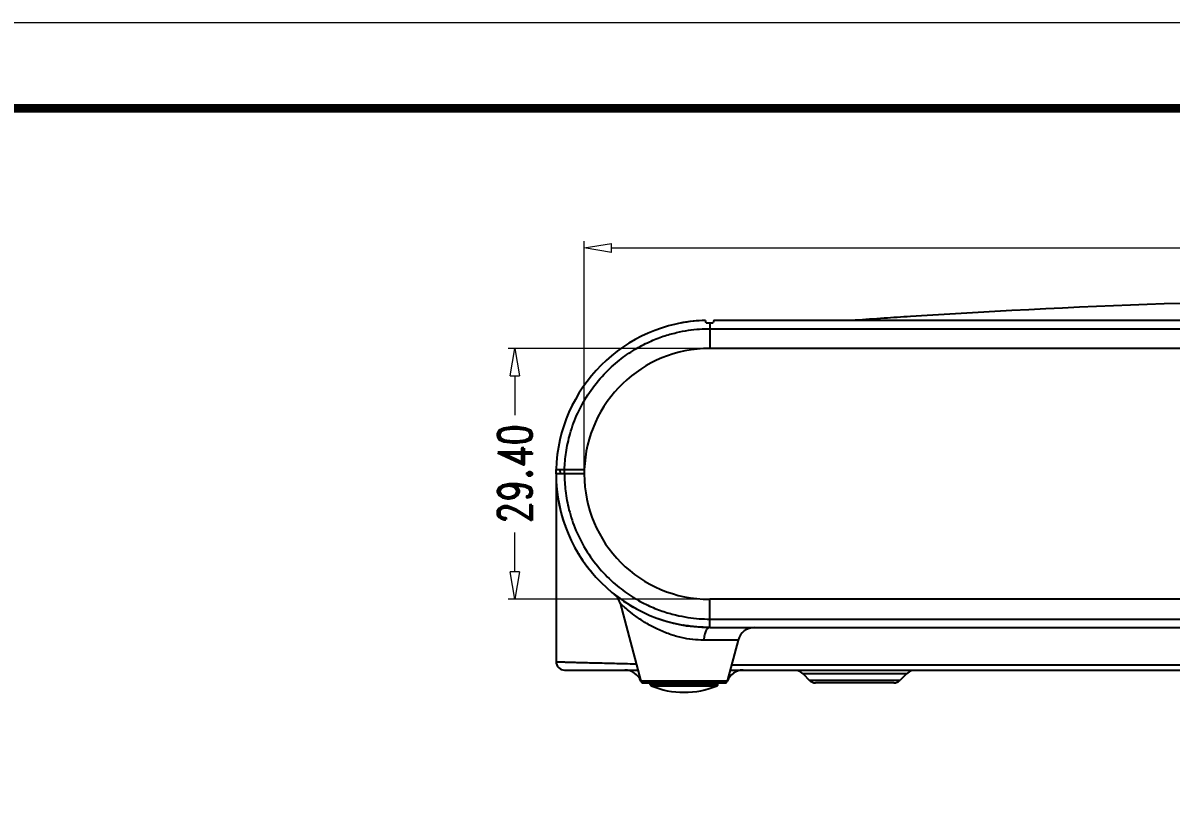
# Model space of a CAD drawing. Header units: millimetres. Extents: x 4086 to 4666, y 411 to 814.
# Drawn here: x 4360.4 to 4495, y 722.9 to 814.1 of the extents above; entities that cross this region are included whole.
import ezdxf

# ---------------------------------------------------------------- set-up
doc = ezdxf.new("R2010")
doc.units = ezdxf.units.MM
doc.layers.add('dim', color=82, linetype='Continuous', lineweight=9)
doc.layers.add('from', color=7, linetype='Continuous', lineweight=13)
doc.styles.add('ROMAND', font='romand.shx', dxfattribs={"width": 0.75, "bigfont": 'gbcbig.shx'})
doc.dimstyles.new('YanXiu', dxfattribs={"dimtxt": 2.5, "dimasz": 2.2, "dimexe": 1, "dimexo": 0, "dimgap": 0.66, "dimtad": 0, "dimzin": 1, "dimdsep": 46, "dimtxsty": 'ROMAND', "dimblk": 'CLOSEDBLANK', "dimcen": 0, "dimclrd": 3, "dimclre": 3, "dimclrt": 7, "dimazin": 0, "dimtfac": 1, "dimtofl": 0, "dimtmove": 0, "dimatfit": 3, "dimldrblk": 'CLOSEDBLANK', "dimfxl": 1, "dimlwd": 5, "dimlwe": 5, "dimarcsym": 0})

# ---------------------------------------------------------------- blocks, each defined once
blk = doc.blocks.new('_ClosedBlank')
at = {"color": 0, "linetype": 'ByBlock', "lineweight": -2}
for p, q in [((-1, 0.167), (0, 0)), ((-1, 0.167), (-1, -0.167)), ((0, 0), (-1, -0.167))]:
    blk.add_line(p, q, dxfattribs=at)
blk = doc.blocks.new('*D123')
at = {"layer": 'Defpoints', "color": 0}
for p in [(4629.59, 787.7), (4426.2, 761.46), (4629.59, 761.46)]:
    blk.add_point(p, dxfattribs=at)
at = {"layer": 'dim', "color": 3, "lineweight": 5}
for p, q in [((4426.2, 761.46), (4426.2, 788.5)), ((4629.59, 761.46), (4629.59, 788.5)), ((4429.4, 787.7), (4519.59, 787.7)), ((4626.39, 787.7), (4536.19, 787.7))]:
    blk.add_line(p, q, dxfattribs=at)
at = {"layer": 'dim', "color": 3, "lineweight": 5, "xscale": 3.2, "yscale": 3.2, "zscale": 3.2, "rotation": 180}
blk.add_blockref('_ClosedBlank', (4426.2, 787.7), dxfattribs=at)
at = {"layer": 'dim', "color": 3, "lineweight": 5, "xscale": 3.2, "yscale": 3.2, "zscale": 3.2}
blk.add_blockref('_ClosedBlank', (4629.59, 787.7), dxfattribs=at)
at = {"layer": 'dim', "color": 7, "insert": (4527.89, 787.7), "char_height": 4, "attachment_point": 5, "style": 'ROMAND'}
blk.add_mtext('203.40', dxfattribs=at)
blk = doc.blocks.new('*D124')
at = {"layer": 'Defpoints', "color": 0}
for p in [(4440.89, 775.91), (4418.07, 746.51), (4440.89, 746.51)]:
    blk.add_point(p, dxfattribs=at)
at = {"layer": 'dim', "color": 3, "lineweight": 5}
for p, q in [((4440.89, 775.91), (4417.27, 775.91)), ((4418.07, 772.71), (4418.07, 768.08)), ((4418.07, 749.71), (4418.07, 754.34)), ((4440.89, 746.51), (4417.27, 746.51))]:
    blk.add_line(p, q, dxfattribs=at)
at = {"layer": 'dim', "color": 3, "lineweight": 5, "xscale": 3.2, "yscale": 3.2, "zscale": 3.2}
for p, rotation in [((4418.07, 775.91), 90), ((4418.07, 746.51), 270)]:
    blk.add_blockref('_ClosedBlank', p, dxfattribs=dict(at, rotation=rotation))
at = {"layer": 'dim', "color": 7, "insert": (4418.07, 761.21), "char_height": 4, "attachment_point": 5, "rotation": 90, "style": 'ROMAND'}
blk.add_mtext('29.40', dxfattribs=at)

msp = doc.modelspace()

# ---------------------------------------------------------------- linework, layer by layer
at = {"color": 7, "linetype": 'Continuous'}
for p, q in [((4440.397, 779.203), (4440.397, 779.203)), ((4440.495, 778.91), (4440.397, 779.203)), ((4441.395, 779.21), (4441.295, 778.91)), ((4441.395, 779.21), (4614.395, 779.21)), ((4440.495, 778.91), (4441.295, 778.91)), ((4440.895, 778.91), (4440.895, 775.91)), ((4440.895, 778.227), (4614.895, 778.227)), ((4614.895, 775.91), (4440.895, 775.91)), ((4422.902, 761.71), (4426.204, 761.71)), ((4422.902, 761.21), (4422.902, 761.71)), ((4423.395, 761.21), (4423.369, 761.71)), ((4423.894, 761.21), (4423.868, 761.71)), ((4426.195, 761.21), (4422.895, 761.21)), ((4422.895, 761.21), (4422.895, 739.21)), ((4430.387, 746.07), (4432.835, 736.932)), ((4614.895, 746.51), (4440.895, 746.51)), ((4440.895, 743.21), (4440.895, 746.51)), ((4440.895, 744.192), (4614.895, 744.192)), ((4440.895, 743.21), (4614.895, 743.21)), ((4444.239, 741.727), (4440.195, 741.727)), ((4444.239, 741.727), (4442.954, 736.932)), ((4422.895, 739.204), (4422.895, 739.21)), ((4443.464, 738.835), (4612.325, 738.835)), ((4423.895, 738.21), (4432.493, 738.21)), ((4443.297, 738.21), (4612.493, 738.21)), ((4463.956, 737.77), (4451.834, 737.77)), ((4451.834, 737.77), (4452.602, 737.003)), ((4463.956, 737.77), (4463.188, 737.003)), ((4432.849, 736.905), (4432.833, 736.905)), ((4442.954, 736.932), (4432.835, 736.932)), ((4433.115, 736.71), (4442.675, 736.71)), ((4433.924, 736.515), (4433.921, 736.71)), ((4433.924, 736.515), (4433.921, 736.71)), ((4433.924, 736.515), (4441.865, 736.515)), ((4434.024, 736.369), (4441.766, 736.369)), ((4441.865, 736.515), (4441.869, 736.71)), ((4441.865, 736.515), (4441.869, 736.71)), ((4442.956, 736.905), (4442.941, 736.905)), ((4463.188, 737.003), (4452.602, 737.003)), ((4462.481, 736.71), (4453.309, 736.71))]:
    msp.add_line(p, q, dxfattribs=at)
for centre, radius, start, end in [((4527.895, -199.302), 981.012, 86.289553, 93.710448), ((4440.894, 761.21), 17.999, 91.58315, 178.40956), ((4440.911, 761.228), 17.982, 91.63755, 100.93488), ((4528.111, -203.818), 985.532, 93.88517, 94.083049), ((4528.098, -203.629), 985.343, 93.705974, 93.885169), ((4440.895, 761.21), 14.699, 89.99884, 178.05262), ((4440.575, 761.209), 14.38, 178.00587, 179.99847), ((4440.895, 761.21), 18, 180, 270), ((4440.895, 761.21), 14.7, 180, 270), ((4441.099, 761.264), 18.207, 190.03438, 199.94902), ((4440.612, 761.048), 17.674, 210.0008, 212.6079), ((4440.873, 761.219), 17.986, 212.62009, 220.06042), ((4428.455, 745.552), 2, 15.00586, 51.47852), ((4440.735, 760.932), 17.68, 235.81875, 239.85752), ((4440.706, 760.882), 17.621, 239.85837, 240.33962), ((4440.948, 761.408), 18.202, 250.40056, 259.86265), ((4441.653, 757.326), 15.89, 238.92242, 239.19482), ((4446.171, 741.21), 2, 90, 165), ((4422.921, 739.21), 0.0262, 180.11703, 183.70782), ((4423.895, 739.21), 1, 180.31137, 270), ((4423.884, 739.196), 0.983, 240.0557, 245.0785), ((4423.893, 739.215), 1.005, 245.07445, 249.68979), ((4430.958, 736.21), 2, 20.35441, 90), ((4444.831, 736.21), 2, 90, 159.64559), ((4450.774, 736.71), 1.5, 45, 75), ((4465.016, 736.71), 1.5, 105, 135), ((4433.115, 737.01), 0.3, 200.35441, 270), ((4433.125, 737.01), 0.3, 195, 270), ((4434.084, 736.517), 0.16, 181, 247.79711), ((4437.895, 745.853), 10.244, 247.79711, 292.20289), ((4441.705, 736.517), 0.16, 292.20289, 359), ((4442.665, 737.01), 0.3, 270, 345), ((4442.675, 737.01), 0.3, 270, 339.64559), ((4453.309, 737.71), 1, 225, 270), ((4462.481, 737.71), 1, 270, 315)]:
    msp.add_arc(centre, radius, start, end, dxfattribs=at)
for points, start_tangent, end_tangent in [([(4423.885, 761.71), (4424.066, 763.72), (4424.547, 765.922), (4425.439, 768.329), (4426.809, 770.757), (4428.523, 772.889), (4430.329, 774.547), (4432.103, 775.78), (4433.826, 776.688), (4435.463, 777.334), (4436.993, 777.77), (4438.405, 778.042), (4439.703, 778.185), (4440.895, 778.227)], (0.0297727, 0.9995567), (1, 0.0000053)), ([(4423.877, 761.21), (4423.997, 759.208), (4424.407, 757.014), (4425.219, 754.593), (4426.528, 752.09), (4428.234, 749.844), (4430.072, 748.081), (4431.887, 746.772), (4433.653, 745.811), (4435.333, 745.13), (4436.902, 744.671), (4438.35, 744.386), (4439.678, 744.237), (4440.895, 744.192)], (-0.0000359, -1), (1, -0.0000053)), ([(4433.45, 743.716), (4432.284, 744.489), (4431.405, 745.169), (4430.817, 745.674), (4430.489, 745.974), (4430.387, 746.07)], (-0.85647, 0.5161968), (-0.7245947, 0.6891752)), ([(4440.195, 741.727), (4438.912, 741.799), (4437.569, 742.025), (4436.196, 742.419), (4434.798, 742.992), (4433.515, 743.677)], (-1, 0.000174), (-0.8589144, 0.5121192)), ([(4440.895, 743.21), (4439.388, 743.274), (4437.814, 743.478), (4437.791, 743.482)], (-1, 0.0000018), (-0.9848562, 0.1733734)), ([(4440.895, 743.21), (4440.662, 743.104), (4440.454, 742.796), (4440.292, 742.321), (4440.195, 741.727)], (-1, 0), (-0.0966724, -0.9953163)), ([(4422.895, 739.208), (4422.984, 739.197)], (0.0653403, -0.997863), (0.9894069, 0.1451686)), ([(4422.984, 739.197), (4423.211, 739.184), (4423.553, 739.171)], (0.9894069, 0.1451686), (0.9999647, -0.0084047)), ([(4423.553, 739.171), (4424.015, 739.155), (4424.6, 739.138), (4425.301, 739.119), (4426.111, 739.098), (4427.026, 739.075), (4428.039, 739.05), (4429.138, 739.023), (4430.317, 738.994), (4431.576, 738.964), (4432.295, 738.948)], (0.9999647, -0.0084047), (0.999747, -0.0224938))]:
    msp.add_spline(points, degree=3, dxfattribs=dict(at, start_tangent=start_tangent, end_tangent=end_tangent))
at = {"layer": 'from'}
msp.add_lwpolyline([(4086.243, 410.979), (4666.302, 410.979), (4666.302, 814.068), (4086.243, 814.068)], close=True, dxfattribs=at)
at = {"layer": 'from', "const_width": 1}
msp.add_lwpolyline([(4096.239, 420.976), (4096.239, 804.071), (4656.305, 804.071), (4656.305, 420.976), (4096.239, 420.976)], dxfattribs=at)

# ---------------------------------------------------------------- dimensions: what is measured, and where the dimension line sits
at = {"layer": 'dim'}
dim = msp.add_linear_dim(base=(4629.5924, 787.7028), p1=(4426.1968, 761.4597), p2=(4629.5924, 761.4597), dimstyle='YanXiu', override={"dimtxt": 4, "dimasz": 3.2, "dimexe": 0.7996, "dimgap": 0.7996}, dxfattribs=at)
dim.commit()
dim.dimension.update_dxf_attribs({"geometry": '*D123', "text_midpoint": (4527.8946, 787.7028)})
dim = msp.add_linear_dim(base=(4418.069, 746.51), p1=(4440.895, 775.91), p2=(4440.895, 746.51), angle=90, dimstyle='YanXiu', override={"dimtxt": 4, "dimasz": 3.2, "dimexe": 0.7996, "dimgap": 0.7996}, dxfattribs=at)
dim.commit()
dim.dimension.update_dxf_attribs({"geometry": '*D124', "text_midpoint": (4418.069, 761.21)})

doc.saveas('drawing.dxf')
